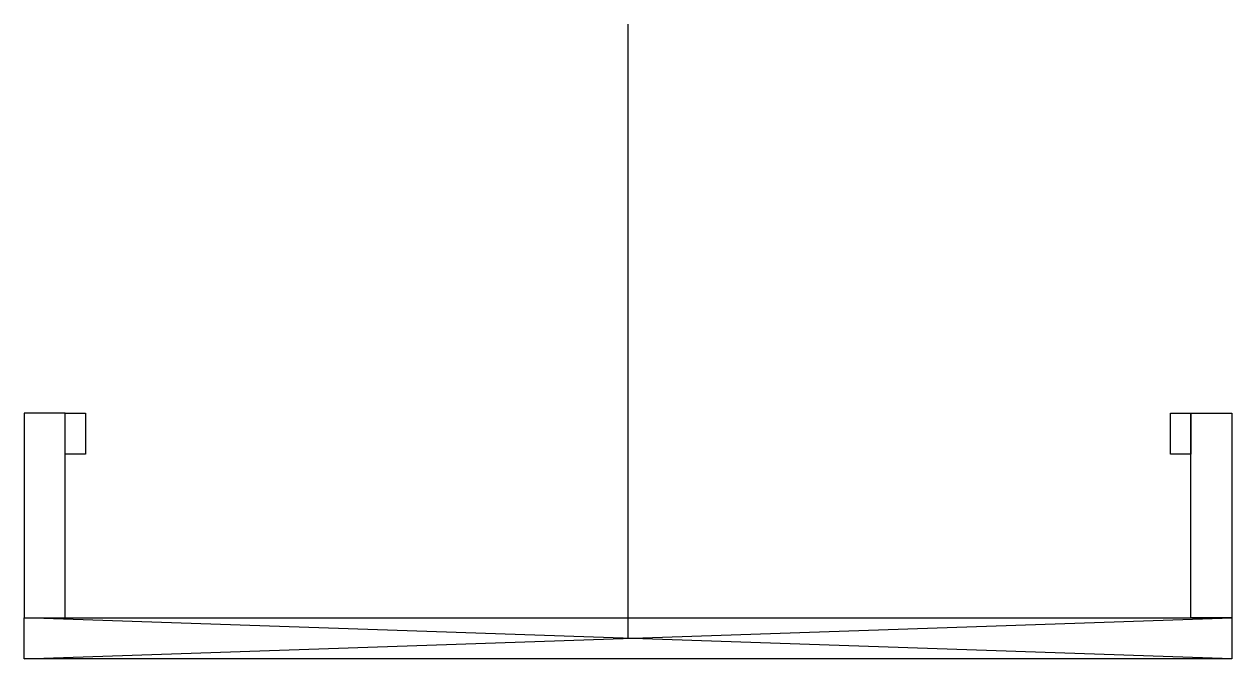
# Model space of a CAD drawing. Header units: millimetres. Extents: x -14.8 to 14.8, y -0.5 to 15.
import ezdxf

# ---------------------------------------------------------------- set-up
doc = ezdxf.new("R2010")
doc.units = ezdxf.units.MM
doc.layers.get('0').update_dxf_attribs({"linetype": 'CONTINUOUS'})

msp = doc.modelspace()

# ---------------------------------------------------------------- linework, layer by layer
for p, q in [((0, 0), (0, 15)), ((-13.75, 5.5), (-14.75, 5.5)), ((-14.75, 5.5), (-14.75, 0.5)), ((-13.75, 0.5), (-13.75, 5.5)), ((-13.75, 5.5), (-13.25, 5.5)), ((-13.75, 4.5), (-13.75, 5.5)), ((-13.25, 5.5), (-13.25, 4.5)), ((-13.25, 4.5), (-13.75, 4.5)), ((-14.75, -0.5), (-14.75, 0.5)), ((-14.75, 0.5), (14.75, 0.5)), ((14.75, -0.5), (-14.75, 0.5)), ((-14.75, -0.5), (14.75, 0.5)), ((-14.75, 0.5), (-13.75, 0.5)), ((14.75, 0.5), (14.75, -0.5)), ((14.75, -0.5), (-14.75, -0.5))]:
    msp.add_line(p, q)
msp.add_lwpolyline([(13.25, 4.5), (13.25, 5.5), (13.75, 5.5), (14.75, 5.5), (14.75, 0.5), (13.75, 0.5), (13.75, 5.5), (13.75, 4.5)], close=True)

doc.saveas('drawing.dxf')
